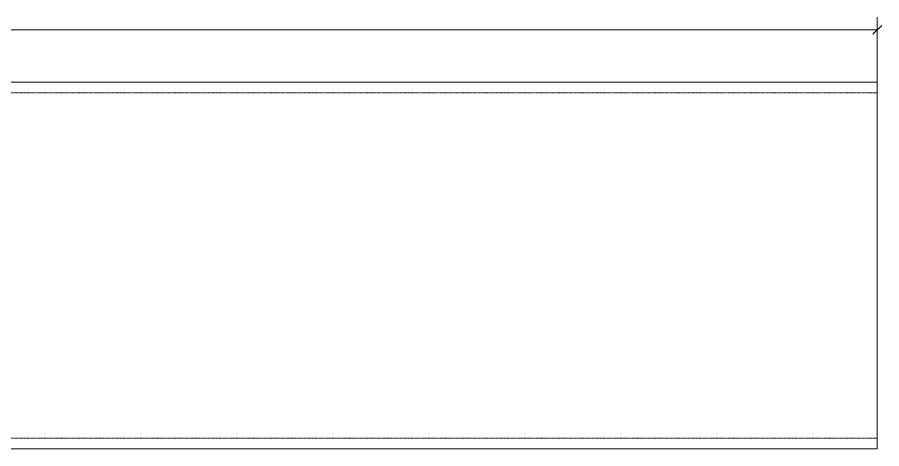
# Model space of a CAD drawing. Header units: millimetres. Extents: x 48 to 11980, y 100 to 8500.
# Drawn here: x 6348 to 9653, y 2002 to 3650 of the extents above; entities that cross this region are included whole.
import ezdxf

# ---------------------------------------------------------------- set-up
doc = ezdxf.new("R2010")
doc.units = ezdxf.units.MM
doc.linetypes.add('XKITLINE00', pattern=[0])
doc.linetypes.add('XKITLINE04', pattern=[3, 0.5, -0.5, 0.5, -0.5, 0.5, -0.5])
doc.layers.add('Part', color=2, linetype='Continuous', lineweight=0)
doc.layers.add('Z-DIMENSIONS', color=1, linetype='Continuous', lineweight=0)

# ---------------------------------------------------------------- blocks, each defined once
blk = doc.blocks.new('*A2')
at = {"layer": 'Part', "color": 4, "linetype": 'XKITLINE00', "lineweight": 0}
for p, q in [((9636, 3402), (1444, 3402)), ((9636, 2002), (9636, 3402)), ((9636, 2002), (1444, 2002))]:
    blk.add_line(p, q, dxfattribs=at)
at = {"layer": 'Part', "color": 7, "linetype": 'XKITLINE04', "lineweight": 0}
for p, q in [((9636, 3362), (1444, 3362)), ((9636, 2042), (1444, 2042))]:
    blk.add_line(p, q, dxfattribs=at)
blk = doc.blocks.new('*A38')
at = {"layer": 'Z-DIMENSIONS', "color": 3, "linetype": 'XKITLINE00', "lineweight": 0}
for p, q in [((9636, 2062), (9636, 3650)), ((9652.9, 3619), (9619, 3585)), ((1444, 3602), (9636, 3602))]:
    blk.add_line(p, q, dxfattribs=at)
at = {"layer": 'Z-DIMENSIONS', "color": 7}
blk.add_point((9636, 3602), dxfattribs=at)
blk = doc.blocks.new('*A61')
at = {"layer": 'Z-DIMENSIONS', "color": 3, "linetype": 'XKITLINE00', "lineweight": 0}
for p, q in [((9636, 3422), (9636, 3650)), ((9652.9, 3619), (9619, 3585)), ((1949, 3602), (9636, 3602))]:
    blk.add_line(p, q, dxfattribs=at)
at = {"layer": 'Z-DIMENSIONS', "color": 7}
blk.add_point((9636, 3602), dxfattribs=at)

msp = doc.modelspace()

# ---------------------------------------------------------------- block references
at = {"lineweight": 0}
for name in ['*A38', '*A61', '*A2']:
    msp.add_blockref(name, (0, 0), dxfattribs=at)

doc.saveas('drawing.dxf')
